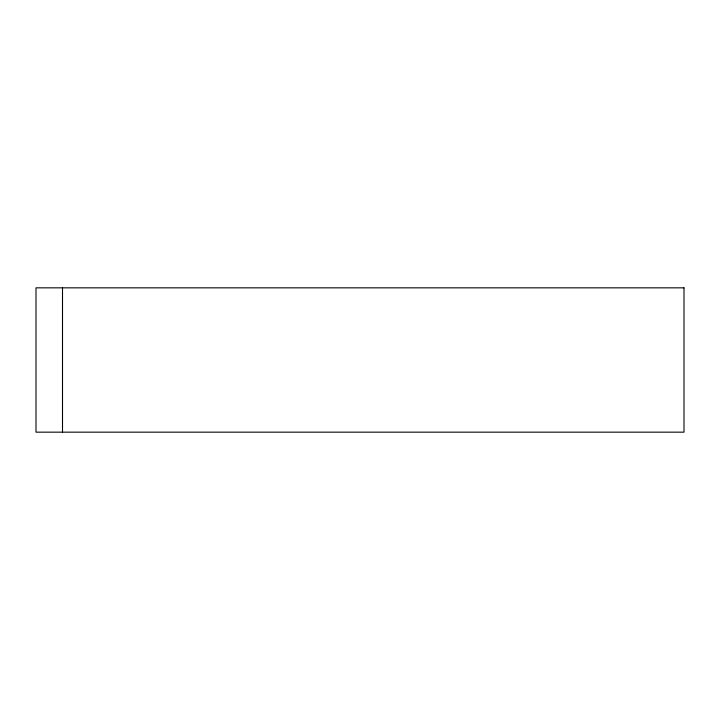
<?xml version="1.0" encoding="UTF-8"?>
<svg xmlns="http://www.w3.org/2000/svg" width="720" height="720" viewBox="0 0 720 720"><rect width="100%" height="100%" fill="white"/><g stroke="black" fill="none" stroke-linecap="round" stroke-linejoin="round"><path stroke-width="1.08" d="M62.505 287.838L62.505 432.162M684 287.838L36 287.838L36 432.162L684 432.162L684 287.838"/></g></svg>
